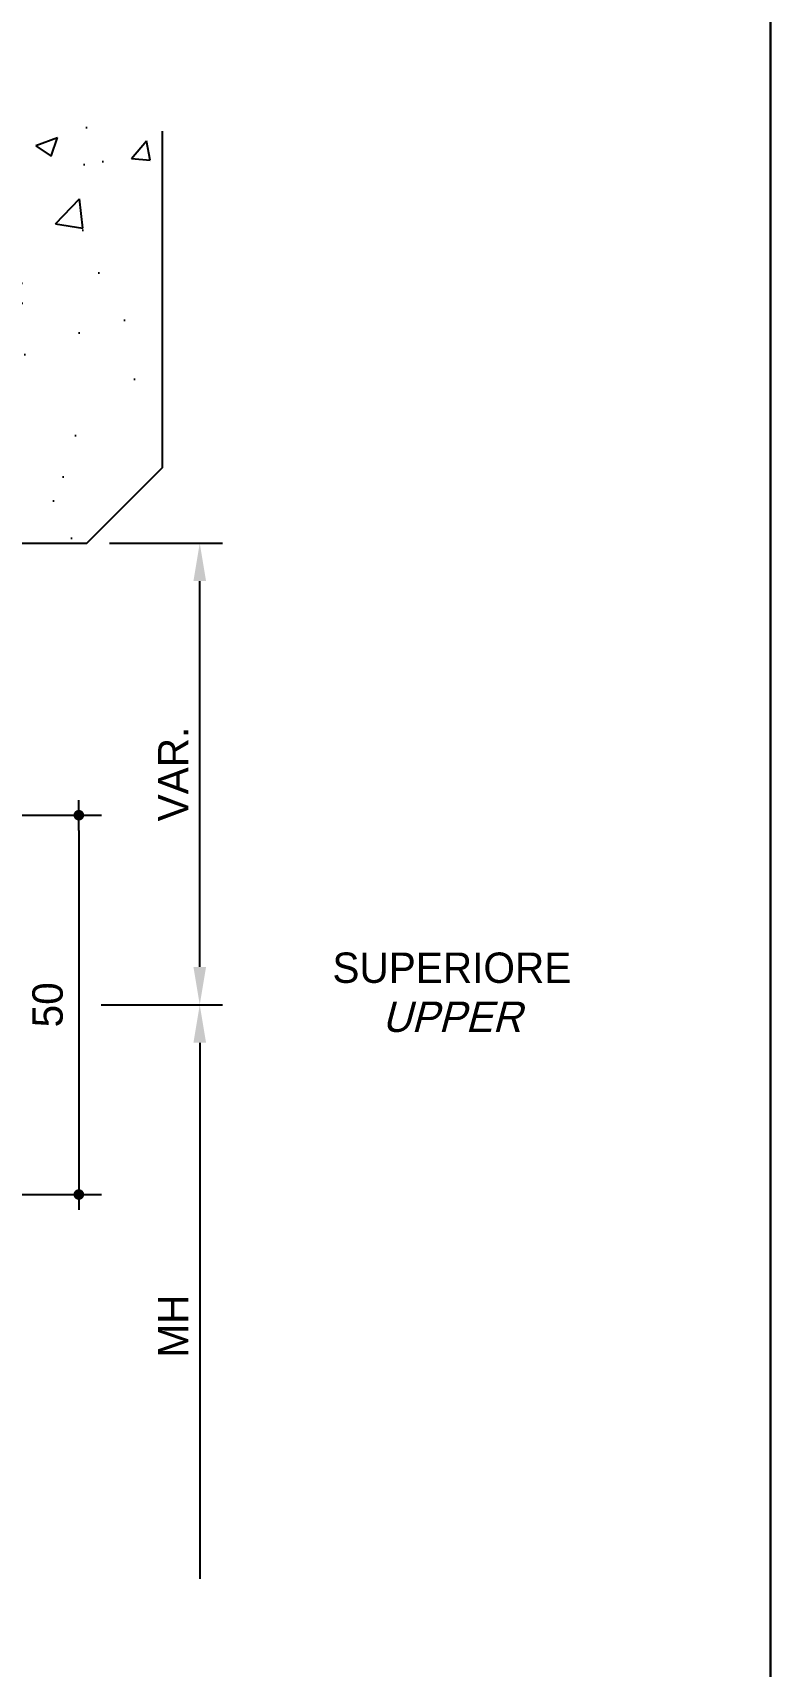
# Model space of a CAD drawing. Header units: millimetres. Extents: x -153 to 2280, y 0 to 724.
# Drawn here: x 851.4 to 900, y 553.6 to 661.3 of the extents above; entities that cross this region are included whole.
import ezdxf
from ezdxf.enums import TextEntityAlignment as Align

# ---------------------------------------------------------------- set-up
doc = ezdxf.new("R2010")
doc.units = ezdxf.units.MM
doc.header["$LTSCALE"] = 0.025
doc.header["$MEASUREMENT"] = 0
doc.layers.get('0').update_dxf_attribs({"lineweight": 5})
for name, color, linetype in [('FILL', 253, 'Continuous'), ('MARCHIO', 7, 'Continuous'), ('MURO', 5, 'Continuous'), ('QUOTE', 254, 'Continuous'), ('TESTO', 2, 'Continuous')]:
    doc.layers.add(name, color=color, linetype=linetype)
doc.styles.add('Aluk Text', font='GOTHIC.TTF')
doc.styles.get("Standard").update_dxf_attribs({"font": 'arial.ttf'})
doc.dimstyles.new('SCALA_1-2$0', dxfattribs={"dimtxt": 2, "dimasz": 1, "dimexe": 1.5, "dimexo": 1.5, "dimgap": 1, "dimtad": 3, "dimlfac": 2, "dimdsep": 46, "dimtxsty": 'Standard', "dimblk1": 'PUNTO', "dimblk2": 'PUNTO', "dimsah": 1, "dimcen": 0, "dimclrt": 2, "dimaunit": 1, "dimadec": 0, "dimazin": 0, "dimtfac": 0.7, "dimtmove": 0, "dimatfit": 3, "dimldrblk": 'PUNTO', "dimfxl": 1, "dimtolj": 2, "dimarcsym": 0})

# ---------------------------------------------------------------- blocks, each defined once
blk = doc.blocks.new('PUNTO')
blk.add_line((-1, 0), (1, 0))
at = {"const_width": 0.35}
blk.add_lwpolyline([(-0.175, 0, 1), (0.175, 0, 1)], format="xyb", close=True, dxfattribs=at)
blk = doc.blocks.new('*D40')
at = {"layer": 'Defpoints', "color": 0, "transparency": 16777216}
for p in [(846.86, 609.71), (846.86, 584.7), (854.4, 584.7)]:
    blk.add_point(p, dxfattribs=at)
at = {"layer": 'QUOTE', "color": 0, "lineweight": -2, "transparency": 16777216}
for p, q in [((848.36, 609.71), (855.9, 609.71)), ((854.4, 608.71), (854.4, 585.7)), ((848.36, 584.7), (855.9, 584.7))]:
    blk.add_line(p, q, dxfattribs=at)
for p, rotation in [((854.4, 609.71), 90), ((854.4, 584.7), 270)]:
    blk.add_blockref('PUNTO', p, dxfattribs=dict(at, rotation=rotation))
at = {"layer": 'QUOTE', "color": 2, "transparency": 16777216, "insert": (852.35, 597.21), "char_height": 2, "attachment_point": 5, "rotation": 90, "style": 'Aluk Text'}
blk.add_mtext('\\A2;50', dxfattribs=at)

msp = doc.modelspace()

# ---------------------------------------------------------------- hatches: boundary and pattern name
at = {"layer": 'FILL'}
h = msp.add_hatch(dxfattribs=at)
h.set_pattern_fill('AR-CONC', color=256, scale=0.08, style=0)
h.set_pattern_definition([(50, (690, 397), (14.57477, -1.27513), [1.524, -16.764]), (355, (690, 397), (-2.8194, 15.2845), [1.2192, -13.4112]), (100.451, (691.215, 396.894), (11.7554, 14.00934), [1.2952, -14.2472]), (46.184, (690, 401.064), (21.6863, -3.3634), [2.286, -25.146]), (96.6356, (691.807, 400.784), (18.9923, 19.794), [1.9428, -21.3708]), (351.184, (690, 401.064), (18.9924, 19.794), [1.8288, -20.1168]), (21, (692.032, 400.048), (12.1292, -8.18124), [1.524, -16.764]), (326, (692.032, 400.048), (4.94416, 14.73504), [1.2192, -13.4112]), (71.4514, (693.043, 399.366), (17.0733, 6.5538), [1.2952, -14.2472]), (37.5, (690, 397), (0.24709, 6.7644), [0, -13.24864, 0, -13.6144, 0, -13.462]), (7.5, (690, 397), (5.34557, 8.01445), [0, -7.76224, 0, -12.94384, 0, -5.1308]), (327.5, (685.4686, 397), (10.84725, -0.4583), [0, -5.08, 0, -15.8496, 0, -21.0312]), (317.5, (683.437, 397), (11.85033, 2.03412), [0, -6.604, 0, -10.52576, 0, -14.9352])])
h.paths.add_polyline_path([(859.925, 654.715), (854.093, 655.561), (836.183, 659.597), (810.724, 652.227), (790.707, 656.965), (778.065, 652.051), (740.841, 647.138), (742.936, 627.646), (844.249, 627.646), (847.278, 630.675), (850.307, 627.646), (854.925, 627.646), (859.925, 632.646)])

# ---------------------------------------------------------------- linework, layer by layer
at = {"layer": 'MARCHIO'}
for points in [[(690, 397), (690, 694), (900, 694), (900, 397)], [(690, 397), (690, 694), (900, 694), (900, 397)], [(690, 397), (900, 397), (900, 694), (690, 694)]]:
    msp.add_lwpolyline(points, close=True, dxfattribs=at)
at = {"layer": 'MURO'}
msp.add_lwpolyline([(742.936, 627.646), (844.249, 627.646), (847.278, 630.675), (850.307, 627.646), (854.925, 627.646), (859.925, 632.646), (859.925, 654.811)], dxfattribs=at)
at = {"layer": 'QUOTE'}
for p, q in [((856.425, 627.646), (863.874, 627.646)), ((862.374, 599.706), (862.374, 625.146)), ((855.874, 597.206), (863.874, 597.206)), ((855.874, 597.206), (863.874, 597.206)), ((862.374, 594.706), (862.374, 559.37))]:
    msp.add_line(p, q, dxfattribs=at)
for points in [[(861.957, 625.146), (862.79, 625.146), (862.374, 627.646)], [(861.957, 599.706), (862.79, 599.706), (862.374, 597.206)], [(861.957, 594.706), (862.79, 594.706), (862.374, 597.206)]]:
    msp.add_solid(points, dxfattribs=at)

# ---------------------------------------------------------------- texts
at = {"layer": 'QUOTE', "color": 2, "char_height": 2, "attachment_point": 5, "rotation": 90, "style": 'Aluk Text'}
for s, insert in [('\\A2;VAR.', (860.624, 612.426)), ('\\A2;MH', (860.624, 576.03))]:
    msp.add_mtext(s, dxfattribs=dict(at, insert=insert))
at = {"layer": 'TESTO', "style": 'Aluk Text'}
msp.add_text('SUPERIORE', height=2, dxfattribs=at).set_placement((878.999, 598.658), align=Align.CENTER)
at = {"layer": 'TESTO', "style": 'Aluk Text', "oblique": 15}
msp.add_text('UPPER', height=2, dxfattribs=at).set_placement((878.999, 595.42), align=Align.CENTER)

# ---------------------------------------------------------------- dimensions: what is measured, and where the dimension line sits
at = {"layer": 'QUOTE'}
dim = msp.add_linear_dim(base=(854.403, 584.701), p1=(846.859, 609.71), p2=(846.859, 584.701), angle=90, dimstyle='SCALA_1-2$0', override={"dimdec": 1, "dimtxsty": 'Aluk Text'}, dxfattribs=at)
dim.commit()
dim.dimension.update_dxf_attribs({"geometry": '*D40', "text_midpoint": (852.352, 597.206)})

doc.saveas('drawing.dxf')
